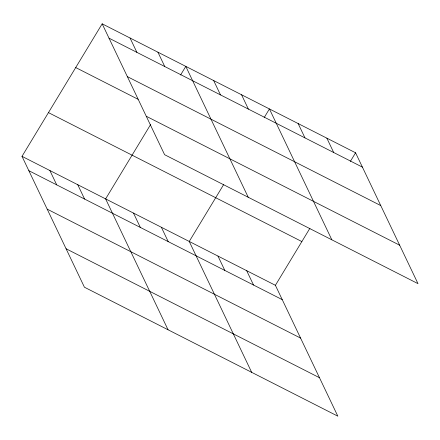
<?xml version="1.0" encoding="UTF-8"?>
<svg xmlns="http://www.w3.org/2000/svg" width="440" height="440" viewBox="0 0 440 440"><rect width="100%" height="100%" fill="white"/><g stroke="black" fill="none" stroke-linecap="round" stroke-linejoin="round"><path stroke-width="0.66" d="M22 156.343L275.402 285.302L337.827 416.174L84.425 287.216L22 156.343L102.174 23.826L355.575 152.785L418 283.657L164.599 154.698L102.174 23.826M150.601 124.553L105.622 198.897L168.047 329.769M180.576 75.014L185.796 66.385L248.221 197.257M223.74 184.437L189.244 241.456L251.669 372.328M264.198 117.568L269.418 108.939L331.843 239.811M275.402 285.302L309.898 228.283M350.356 161.414L355.575 152.785M109.016 38.17L362.417 167.129M127.358 76.626L380.76 205.585M75.719 67.556L138.133 99.319M146.256 116.248L399.658 245.207M48.455 112.613L301.862 241.571M28.842 170.687L282.243 299.645M47.185 209.143L300.586 338.096M66.083 248.76L319.484 377.718M326.86 138.171L333.702 152.515M298.139 123.552L304.981 137.901M241.544 94.754L248.386 109.098M213.67 80.57L220.512 94.913M157.922 52.195L164.764 66.544M246.686 270.683L253.528 285.027M130.048 38.011L136.889 52.355M217.965 256.069L224.807 270.413M161.37 227.266L168.212 241.615M133.496 213.081L140.338 227.425M77.748 184.712L84.59 199.056M49.874 170.528L56.716 184.872"/></g></svg>
